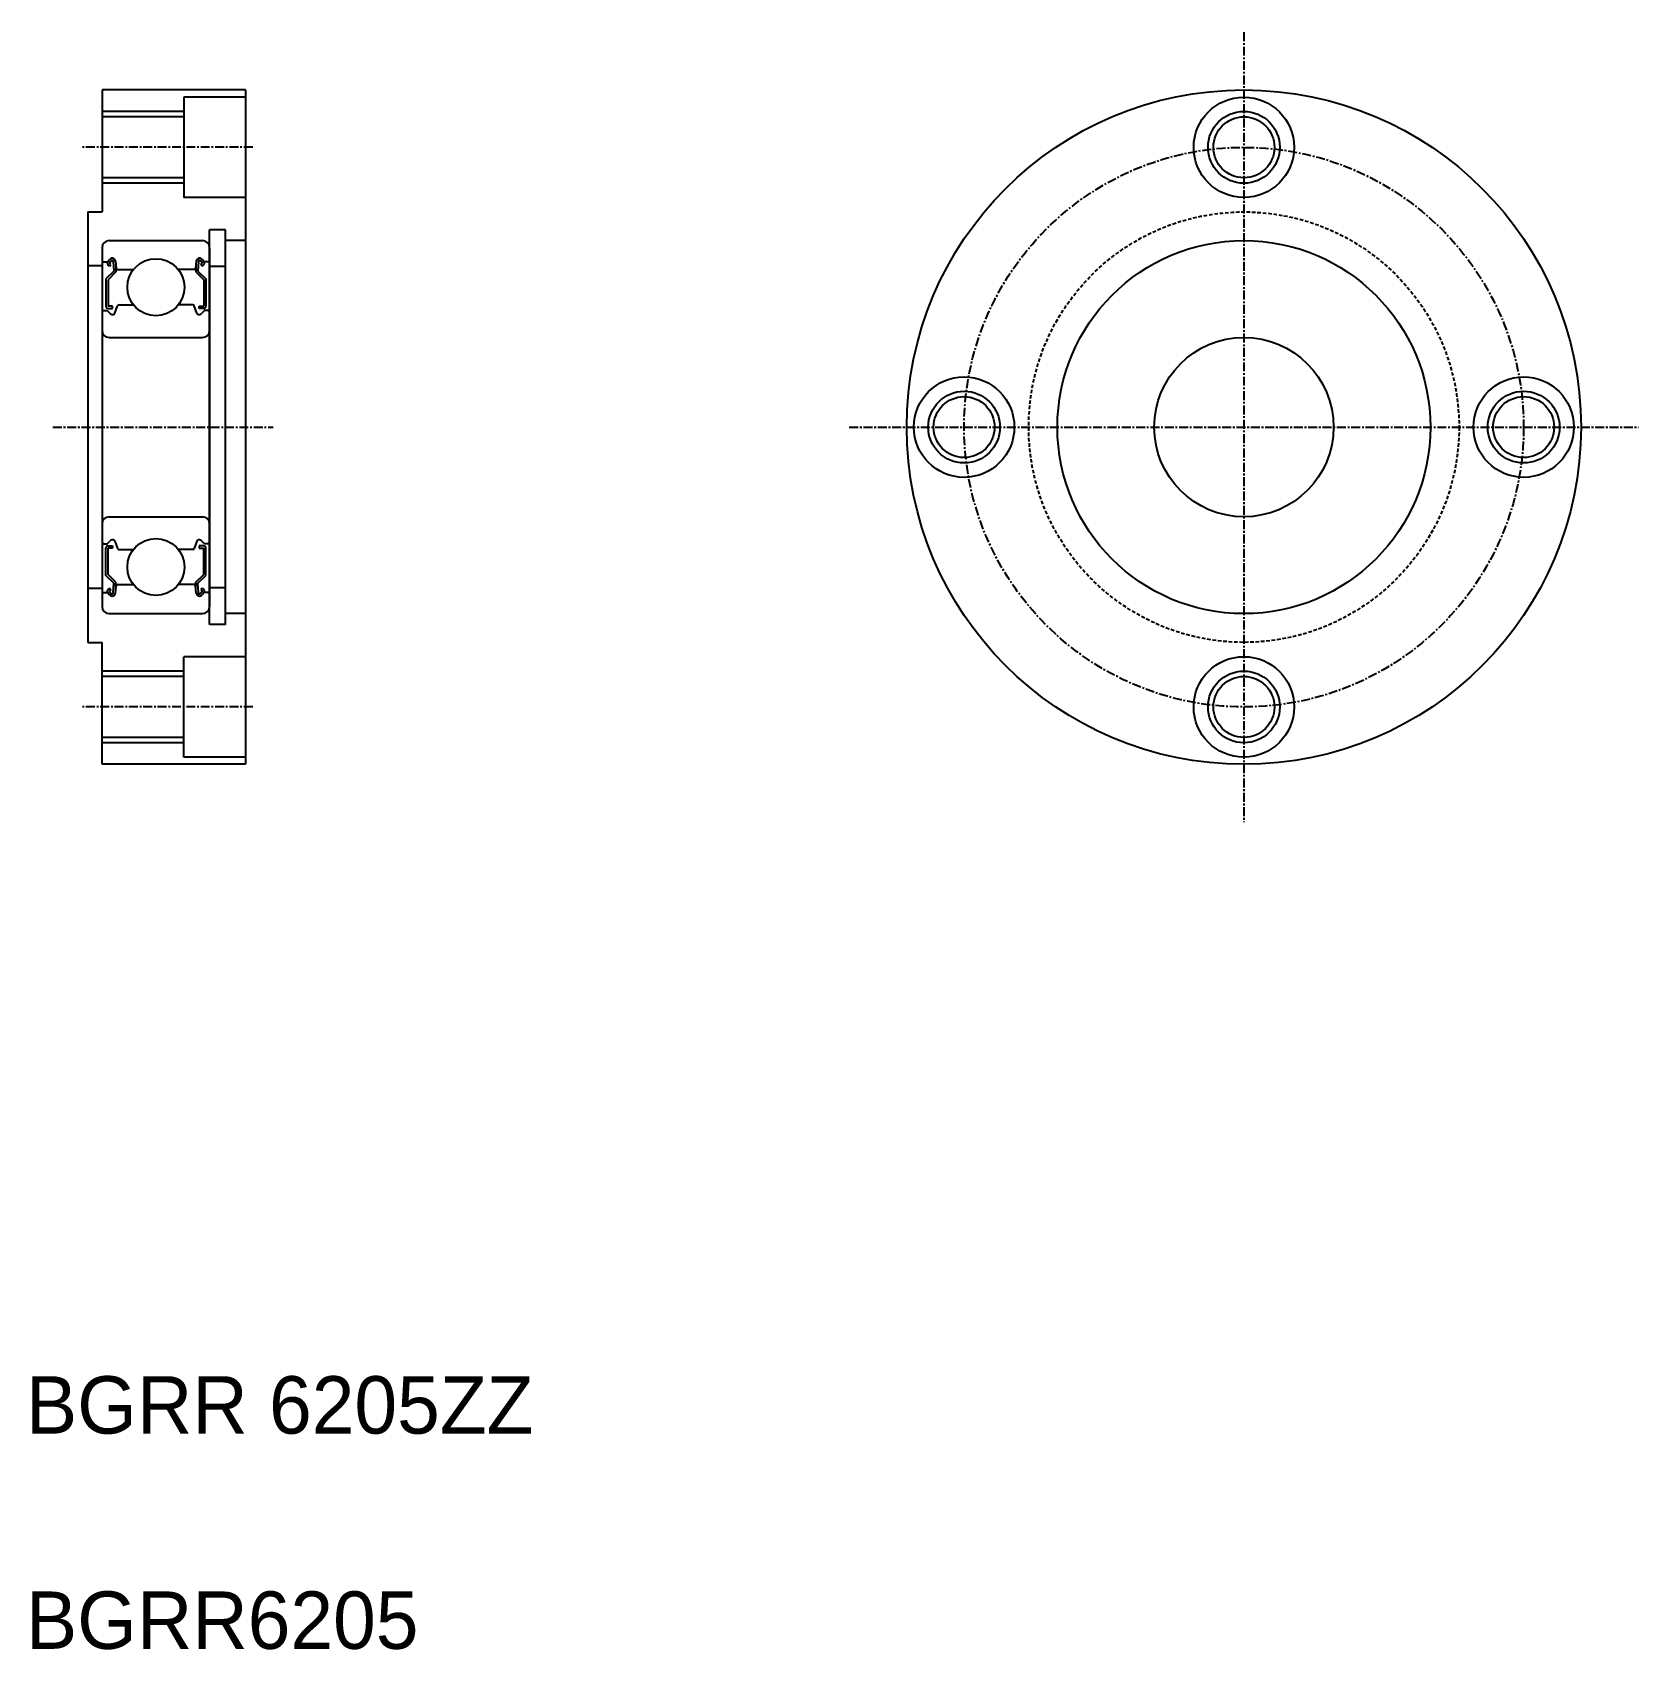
# Model space of a CAD drawing. Extents: x 276 to 500, y 78 to 304.
import ezdxf

# ---------------------------------------------------------------- set-up
doc = ezdxf.new("R2010")
doc.units = 0
doc.linetypes.add('CENTER', pattern=[2, 1.25, -0.25, 0.25, -0.25])
doc.linetypes.add('DASHED', pattern=[0.75, 0.5, -0.25])
doc.layers.get('0').update_dxf_attribs({"linetype": 'CONTINUOUS'})
doc.layers.add('CENTER', color=1, linetype='CENTER')

msp = doc.modelspace()

# ---------------------------------------------------------------- linework, layer by layer
for p, q in [((305.54, 295.83), (285.54, 295.83)), ((285.54, 295.83), (285.54, 278.83)), ((295.54, 295.83), (295.54, 295.83)), ((300.54, 295.83), (300.54, 295.83)), ((305.54, 295.83), (305.54, 201.83)), ((296.94, 294.83), (296.94, 280.83)), ((305.54, 294.83), (296.94, 294.83)), ((296.94, 292.08), (285.54, 292.08)), ((296.94, 283.58), (285.54, 283.58)), ((305.54, 280.83), (296.94, 280.83)), ((283.54, 278.83), (283.54, 218.83)), ((283.54, 278.83), (285.54, 278.83)), ((300.54, 221.33), (300.54, 276.33)), ((302.74, 276.33), (300.54, 276.33)), ((302.74, 221.33), (302.74, 276.33)), ((285.54, 273.83), (285.54, 223.83)), ((286.54, 274.83), (299.54, 274.83)), ((300.54, 273.83), (300.54, 223.83)), ((305.54, 274.83), (302.74, 274.83)), ((285.54, 271.33), (283.54, 271.33)), ((285.74, 271.88), (286.32, 271.88)), ((287.17, 270.58), (286.07, 269.48)), ((286.32, 271.88), (286.6, 272.21)), ((286.59, 271.26), (286.36, 271.45)), ((286.55, 271.68), (286.83, 272.02)), ((286.78, 271.49), (286.55, 271.68)), ((286.59, 271.26), (286.78, 271.49)), ((287.11, 271.92), (287.17, 270.58)), ((287.41, 271.96), (287.5, 270.96)), ((287.47, 271.3), (287.47, 270.46)), ((287.7, 270.78), (289.92, 270.78)), ((298.38, 270.78), (296.16, 270.78)), ((298.67, 271.96), (298.58, 270.96)), ((298.61, 271.3), (298.61, 270.46)), ((298.97, 271.92), (298.91, 270.58)), ((298.91, 270.58), (300.01, 269.48)), ((299.53, 271.68), (299.25, 272.02)), ((299.3, 271.49), (299.53, 271.68)), ((299.49, 271.26), (299.3, 271.49)), ((299.76, 271.88), (299.48, 272.21)), ((299.49, 271.26), (299.72, 271.45)), ((300.34, 271.88), (299.76, 271.88)), ((302.74, 271.23), (300.54, 271.23)), ((286.07, 269.48), (286.07, 265.68)), ((287.47, 270.46), (286.37, 269.36)), ((286.37, 269.36), (286.37, 265.68)), ((298.61, 270.46), (299.71, 269.36)), ((299.71, 269.36), (299.71, 265.68)), ((300.01, 269.48), (300.01, 265.68)), ((285.74, 265.08), (286.24, 265.08)), ((286.24, 265.08), (286.61, 264.7)), ((286.99, 265.68), (286.37, 265.68)), ((286.37, 265.38), (286.99, 265.38)), ((286.99, 265.38), (286.99, 265.68)), ((287.32, 264.72), (287.69, 265.74)), ((287.88, 265.88), (289.92, 265.88)), ((298.2, 265.88), (296.16, 265.88)), ((298.76, 264.72), (298.39, 265.74)), ((299.09, 265.38), (299.09, 265.68)), ((299.09, 265.68), (299.71, 265.68)), ((299.71, 265.38), (299.09, 265.38)), ((299.84, 265.08), (299.47, 264.7)), ((300.34, 265.08), (299.84, 265.08)), ((286.54, 261.33), (299.54, 261.33)), ((286.54, 236.33), (299.54, 236.33)), ((285.74, 232.58), (286.24, 232.58)), ((286.24, 232.58), (286.61, 232.95)), ((286.37, 232.28), (286.99, 232.28)), ((286.99, 232.28), (286.99, 231.98)), ((287.32, 232.93), (287.69, 231.91)), ((298.76, 232.93), (298.39, 231.91)), ((299.09, 232.28), (299.09, 231.98)), ((299.71, 232.28), (299.09, 232.28)), ((299.84, 232.58), (299.47, 232.95)), ((300.34, 232.58), (299.84, 232.58)), ((286.07, 228.17), (286.07, 231.98)), ((286.37, 228.3), (286.37, 231.98)), ((286.99, 231.98), (286.37, 231.98)), ((287.88, 231.78), (289.92, 231.78)), ((298.2, 231.78), (296.16, 231.78)), ((299.09, 231.98), (299.71, 231.98)), ((299.71, 228.3), (299.71, 231.98)), ((300.01, 228.17), (300.01, 231.98)), ((287.17, 227.07), (286.07, 228.17)), ((287.47, 227.2), (286.37, 228.3)), ((298.61, 227.2), (299.71, 228.3)), ((298.91, 227.07), (300.01, 228.17)), ((285.54, 226.33), (283.54, 226.33)), ((285.74, 225.78), (286.32, 225.78)), ((286.32, 225.78), (286.6, 225.44)), ((286.59, 226.39), (286.36, 226.2)), ((286.78, 226.16), (286.55, 225.97)), ((286.55, 225.97), (286.83, 225.63)), ((286.59, 226.39), (286.78, 226.16)), ((287.11, 225.73), (287.17, 227.07)), ((287.41, 225.7), (287.5, 226.69)), ((287.47, 226.35), (287.47, 227.2)), ((287.7, 226.88), (289.92, 226.88)), ((298.38, 226.88), (296.16, 226.88)), ((298.67, 225.7), (298.58, 226.69)), ((298.61, 226.35), (298.61, 227.2)), ((298.97, 225.73), (298.91, 227.07)), ((299.53, 225.97), (299.25, 225.63)), ((299.49, 226.39), (299.3, 226.16)), ((299.3, 226.16), (299.53, 225.97)), ((299.76, 225.78), (299.48, 225.44)), ((299.49, 226.39), (299.72, 226.2)), ((300.34, 225.78), (299.76, 225.78)), ((302.74, 226.43), (300.54, 226.43)), ((286.54, 222.83), (299.54, 222.83)), ((290.09, 222.83), (290.09, 222.83)), ((293.04, 222.83), (293.04, 222.83)), ((302.74, 221.33), (300.54, 221.33)), ((305.54, 222.83), (302.74, 222.83)), ((283.54, 218.83), (285.54, 218.83)), ((285.54, 201.83), (285.54, 218.83)), ((296.94, 202.83), (296.94, 216.83)), ((305.54, 216.83), (296.94, 216.83)), ((296.94, 214.08), (285.54, 214.08)), ((296.94, 205.58), (285.54, 205.58)), ((305.54, 201.83), (285.54, 201.83)), ((305.54, 202.83), (296.94, 202.83))]:
    msp.add_line(p, q)
at = {"color": 3}
for p, q in [((296.94, 292.83), (285.54, 292.83)), ((296.94, 282.83), (285.54, 282.83)), ((296.94, 214.83), (285.54, 214.83)), ((296.94, 204.83), (285.54, 204.83))]:
    msp.add_line(p, q, dxfattribs=at)
for centre, radius in [((444.71, 248.83), 47), ((444.71, 287.83), 7), ((444.71, 287.83), 4.25), ((444.71, 248.83), 26), ((293.04, 268.33), 3.97), ((444.71, 248.83), 12.5), ((405.71, 248.83), 7), ((483.71, 248.83), 7), ((405.71, 248.83), 4.25), ((483.71, 248.83), 4.25), ((293.04, 229.33), 3.97), ((444.71, 209.83), 7), ((444.71, 209.83), 4.25)]:
    msp.add_circle(centre, radius)
for centre in [(444.71, 287.83), (405.71, 248.83), (483.71, 248.83), (444.71, 209.83)]:
    msp.add_circle(centre, 5, dxfattribs=at)
at = {"color": 3, "linetype": 'DASHED'}
msp.add_circle((444.71, 248.83), 30, dxfattribs=at)
for centre, radius, start, end in [((286.54, 273.83), 1, 90, 180), ((299.54, 273.83), 1, 0, 90), ((285.74, 272.08), 0.2, 180, 270), ((286.55, 271.68), 0.3, 139.9105, 229.9992), ((286.95, 271.92), 0.46, 4.9869, 139.9105), ((286.95, 271.92), 0.16, 2.3754, 139.9946), ((287.7, 270.98), 0.2, 184.9869, 270), ((298.38, 270.98), 0.2, 270, 355.0131), ((299.13, 271.92), 0.46, 40.0895, 175.0131), ((299.13, 271.92), 0.16, 40.0054, 177.6246), ((299.53, 271.68), 0.3, 310.0008, 40.0895), ((300.34, 272.08), 0.2, 270, 0), ((285.74, 264.88), 0.2, 90, 180), ((286.37, 265.68), 0.3, 180, 270), ((287.04, 265.13), 0.6, 225.0023, 272.8279), ((287.04, 264.83), 0.3, 265.4914, 340.0304), ((287.88, 265.68), 0.2, 90, 160.0304), ((298.2, 265.68), 0.2, 19.9696, 90), ((299.04, 264.83), 0.3, 199.9696, 274.5086), ((299.04, 265.13), 0.6, 267.1721, 314.9977), ((299.71, 265.68), 0.3, 270, 0), ((300.34, 264.88), 0.2, 0, 90), ((286.54, 262.33), 1, 180, 270), ((299.54, 262.33), 1, 270, 0), ((286.54, 235.33), 1, 90, 180), ((299.54, 235.33), 1, 0, 90), ((285.74, 232.78), 0.2, 180, 270), ((286.37, 231.98), 0.3, 90, 180), ((287.04, 232.53), 0.6, 87.1721, 134.9977), ((287.04, 232.83), 0.3, 19.9696, 94.5086), ((299.04, 232.83), 0.3, 85.4914, 160.0304), ((299.04, 232.53), 0.6, 45.0023, 92.8279), ((299.71, 231.98), 0.3, 0, 90), ((300.34, 232.78), 0.2, 270, 0), ((287.88, 231.98), 0.2, 199.9696, 270), ((298.2, 231.98), 0.2, 270, 340.0304), ((285.74, 225.58), 0.2, 90, 180), ((286.55, 225.97), 0.3, 130.0008, 220.0895), ((286.95, 225.74), 0.46, 220.0895, 355.0131), ((286.95, 225.74), 0.16, 220.0054, 357.6246), ((287.7, 226.68), 0.2, 90, 175.0131), ((298.38, 226.68), 0.2, 4.9869, 90), ((299.13, 225.74), 0.46, 184.9869, 319.9105), ((299.13, 225.74), 0.16, 182.3754, 319.9946), ((299.53, 225.97), 0.3, 319.9105, 49.9992), ((300.34, 225.58), 0.2, 0, 90), ((286.54, 223.83), 1, 180, 270), ((299.54, 223.83), 1, 270, 0)]:
    msp.add_arc(centre, radius, start, end)
at = {"layer": 'CENTER', "color": 1, "linetype": 'CENTER'}
for p, q in [((444.71, 303.86), (444.71, 193.79)), ((306.54, 287.83), (282.54, 287.83)), ((278.68, 248.83), (309.4, 248.83)), ((389.68, 248.83), (499.74, 248.83)), ((306.54, 209.83), (282.54, 209.83))]:
    msp.add_line(p, q, dxfattribs=at)
msp.add_circle((444.71, 248.83), 39, dxfattribs=at)

# ---------------------------------------------------------------- texts
for s, p in [('BGRR 6205ZZ', (274.94, 108.54)), ('BGRR6205', (274.94, 78.54))]:
    msp.add_text(s, height=8).set_placement(p)

doc.saveas('drawing.dxf')
